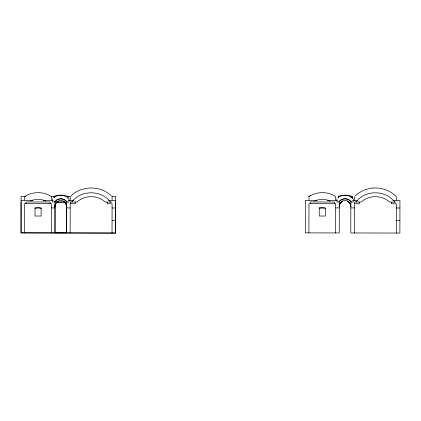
<?xml version="1.0" encoding="UTF-8"?>
<svg xmlns="http://www.w3.org/2000/svg" width="421" height="421" viewBox="0 0 421 421"><rect width="100%" height="100%" fill="white"/><g stroke="black" fill="none" stroke-linecap="round" stroke-linejoin="round"><path stroke-width="0.63" d="M54.004 196.265L54.004 197.938M68.034 196.397L68.028 198.47M352.282 196.37L352.282 198.444M24.66 232.892L24.707 203.664L51.43 203.711L51.378 232.934M24.713 200.091L24.723 196.475C32.675 191.345 43.505 191.36 51.441 196.523L51.436 200.138M26.013 203.664L26.018 201.954L50.083 201.996L50.078 203.706M52.678 198.938L52.672 202.001L54.63 202.001L57.324 199.601L60.824 198.744L64.324 199.617L67.007 202.022L68.965 202.027L68.97 198.754M54.398 197.475L54.398 196.581L55.651 196.581M54.63 202.001L55.04 201.059M55.04 201.385L54.988 232.945L54.988 203.938M66.597 201.08L66.544 232.96L66.544 204.601M67.87 198.133L67.876 196.602M70.149 232.971L70.202 203.743L75.175 203.748L75.18 202.038M70.207 200.612L70.218 196.554M70.386 203.743L70.386 202.027L77.032 202.043C84.684 194.849 97.63 194.876 105.261 202.091L111.933 202.101M107.15 202.096L107.15 203.806L112.086 203.811L112.033 233.039M112.091 200.191L112.097 196.633M308.909 232.892L308.961 203.664L335.679 203.711L335.632 232.934M308.967 200.091L308.972 196.475C316.924 191.345 327.754 191.36 335.695 196.523L335.684 200.138M310.266 203.664L310.266 201.954L334.332 201.996L334.332 203.706M336.926 198.728L336.921 202.001L338.879 202.001C341.605 197.717 348.551 197.728 351.256 202.022L353.219 202.027L353.224 198.754M338.252 197.938L338.258 196.223M338.647 197.475L338.647 196.581M339.294 201.059L339.237 232.945L305.299 232.881L305.357 200.407L317.102 200.428M350.851 201.08L350.793 232.96L399.892 233.05L399.95 200.549L392.893 200.538M352.124 198.133L352.124 196.602L350.856 196.602M354.403 232.971L354.45 203.743L359.423 203.748L359.429 202.038M354.456 200.612L354.471 196.554M354.635 203.743L354.64 202.027L361.281 202.043C368.933 194.87 381.884 194.86 389.514 202.091L396.182 202.101M391.404 202.096L391.398 203.806L396.335 203.811L396.287 233.039M396.345 200.191L396.35 196.633C390.225 190.471 381.337 187.234 372.685 188.045M66.586 206.153L66.586 206.243A5.778 5.778 0 0 0 60.819 200.454A5.778 5.778 0 0 0 55.03 206.222L55.035 206.132M350.84 206.153L350.84 206.243A5.778 5.778 0 0 0 345.073 200.454A5.778 5.778 0 0 0 339.284 206.222L339.284 206.132M55.83 203.301L55.03 206.222L55.04 205.958M342.373 201.117L340.063 203.332L339.284 206.222L339.289 205.958M55.03 206.222L55.814 203.332L58.124 201.117L55.846 203.285M339.284 206.222L340.063 203.332L342.426 201.091M338.879 202.001L339.289 201.454A7.489 7.489 0 0 1 350.846 201.475L351.256 202.022M71.744 202.033C80.932 189.703 101.403 189.739 110.549 202.101M355.992 202.033C365.186 189.703 385.652 189.739 394.798 202.101M71.138 195.686C81.932 185.403 100.419 185.435 111.176 195.754M355.387 195.686C360.134 191.36 366.286 188.645 372.68 188.045M308.972 196.533L310.461 195.612M54.677 197.023C58.44 194.449 63.313 194.965 67.46 196.186M338.926 197.023C342.689 194.449 347.562 194.965 351.709 196.186M30.428 201.028C35.211 198.801 40.942 198.812 45.721 201.054M314.676 201.028C319.46 198.801 325.196 198.812 329.969 201.054M54.198 196.16L58.587 195.276L63.061 195.281M338.447 196.16L342.841 195.276L347.314 195.281M58.587 195.276L62.455 195.286L66.976 197.044M25.702 196.386L21.103 196.375L21.05 232.881L115.643 233.076L115.696 196.57L111.754 196.56M51.32 196.439L53.946 196.444M67.744 196.47L70.37 196.475M327.549 200.443L337.337 200.459M352.777 200.47L357.908 200.475M21.108 200.407L32.854 200.428M43.295 200.443L53.083 200.459M68.523 200.47L73.654 200.475M108.644 200.538L115.701 200.549M55.919 202.006L65.26 202.022M56.914 202.159L64.618 202.175M335.674 207.895L339.279 207.9M350.835 207.921L354.445 207.927M396.329 207.995L399.939 208M51.42 207.895L55.03 207.9M66.586 207.921L70.191 207.927M112.081 207.995L115.686 208M396.308 220.383L399.913 220.388M112.054 220.383L115.664 220.388M54.988 232.787L66.544 232.808M345.083 195.165L348.293 195.649L352.509 198.054M347.714 201.101L350.072 203.348L350.84 206.243L350.835 205.974M63.466 201.101L65.818 203.348L66.586 206.243L66.581 205.974M347.767 201.127L350.04 203.301L350.84 206.243M63.518 201.127L65.802 203.317L66.586 206.243M67.007 202.022L66.597 201.475A7.489 7.489 0 0 0 55.04 201.454M115.643 202.106L115.643 233.05L21.05 232.881L21.05 201.943M34.985 208.369A9.578 9.578 0 0 1 41.458 208.5M319.234 208.369A9.578 9.578 0 0 1 325.712 208.5M35.006 207.858L34.99 216.031L41.105 216.041L41.121 207.869L35.006 207.858M319.255 207.858L319.239 216.031L325.354 216.041L325.37 207.869L319.255 207.858"/></g></svg>
